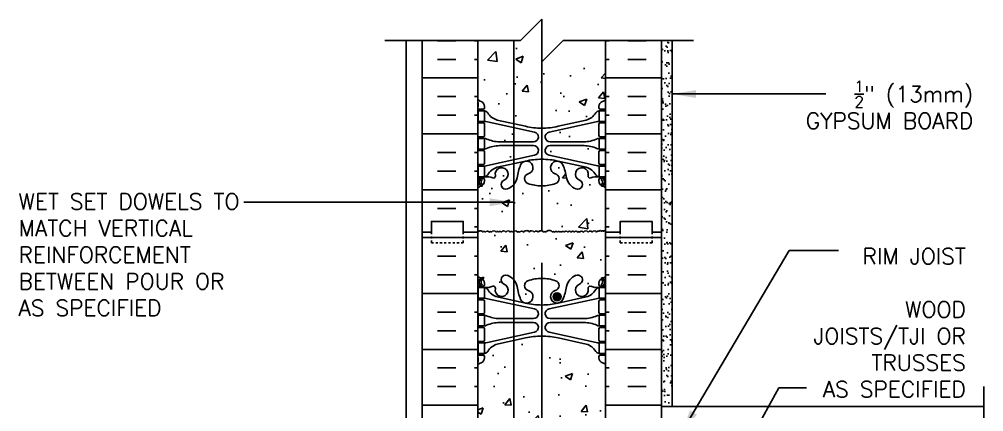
# Model space of a CAD drawing. Header units: inches. Extents: x 118.6 to 165.1, y -18.8 to 53.8.
# Drawn here: x 118.78 to 164.12, y 35.39 to 53.83 of the extents above; entities that cross this region are included whole.
import ezdxf

# ---------------------------------------------------------------- set-up
doc = ezdxf.new("R2010")
doc.units = ezdxf.units.IN
doc.header["$LTSCALE"] = 0.5
doc.header["$MEASUREMENT"] = 0
doc.linetypes.add('DASHED2', pattern=[0.375, 0.25, -0.125])
for name, color, linetype in [('HATCH', 12, 'Continuous'), ('line25', 2, 'Continuous'), ('LINE3', 3, 'Continuous'), ('LINE50', 5, 'Continuous'), ('LINE9', 9, 'Continuous'), ('TEXT', 4, 'Continuous'), ('Web_Edge', 9, 'Continuous')]:
    doc.layers.add(name, color=color, linetype=linetype)
doc.styles.add('DIM', font='romans.shx', dxfattribs={"width": 0.7})
doc.styles.add('ROMANS', font='romans.shx', dxfattribs={"height": 1.125})
doc.dimstyles.new('ext_12', dxfattribs={"dimscale": 12, "dimtxt": 0.09375, "dimasz": 0.09375, "dimexe": 0.09375, "dimexo": 0.0625, "dimgap": 0.0625, "dimtad": 1, "dimdec": 1, "dimzin": 3, "dimdsep": 46, "dimlunit": 4, "dimtxsty": 'DIM', "dimcen": 0.09, "dimdle": 0.09375, "dimclrt": 4, "dimadec": 0, "dimazin": 0, "dimtfac": 1, "dimtdec": 1, "dimtmove": 2, "dimatfit": 3, "dimfxl": 1, "dimfrac": 2, "dimtolj": 1, "dimtzin": 0, "dimarcsym": 0})
pattern_1 = [(50, (91.6678, 6.5736), (3.5863, -0.31376), [0.375, -4.125]), (355, (91.6678, 6.5736), (-0.69376, 3.76096), [0.3, -3.3]), (100.4514, (91.9666, 6.5475), (2.89255, 3.4472), [0.3187, -3.50571]), (46.184, (91.668, 7.5736), (5.3362, -0.8276), [0.5625, -6.1875]), (96.636, (92.1125, 7.5047), (4.6733, 4.8706), [0.47805, -5.25856]), (351.184, (91.668, 7.5736), (4.6733, 4.8706), [0.45, -4.95]), (21, (92.1678, 7.3236), (2.98454, -2.0131), [0.375, -4.125]), (326, (92.1678, 7.3236), (1.21658, 3.62575), [0.3, -3.3]), (71.4514, (92.4165, 7.156), (4.20111, 1.61265), [0.3187, -3.50571]), (37.5, (91.6678, 6.5736), (0.0608, 1.66447), [0, -3.26, 0, -3.35, 0, -3.3125]), (7.5, (91.6678, 6.5736), (1.315348, 1.97206), [0, -1.91, 0, -3.185, 0, -1.2625]), (327.5, (90.5528, 6.5736), (2.669112, -0.112774), [0, -1.25, 0, -3.9, 0, -5.175]), (317.5, (90.0528, 6.5736), (2.91593, 0.500525), [0, -1.625, 0, -2.59, 0, -3.675])]

msp = doc.modelspace()

# ---------------------------------------------------------------- hatches: boundary and pattern name
at = {"layer": 'HATCH'}
h = msp.add_hatch(dxfattribs=at)
h.set_pattern_fill('AR-CONC', color=256, scale=0.5)
h.paths.add_polyline_path([(143.344, 8.828), (143.344, 7.828), (143.344, 6.828), (144.344, 7.828), (146.344, 7.828), (146.344, 9.917, 0.064398), (146.234, 9.983), (146.144, 9.983), (146.144, 10.024, -0.249069), (146.034, 10.232), (146.034, 10.299, -0.414214), (146.096, 10.362), (146.144, 10.362), (146.144, 10.432), (146.039, 10.432, 0.10046), (145.645, 10.374, -0.601435), (145.526, 10.479, 2.182095), (145.116, 10.266, -1), (144.952, 9.858, -0.24438), (144.504, 10.379, 0.053157), (144.338, 10.993, 1.553132), (143.98, 10.568, -0.735593), (143.992, 10.11, -0.082755), (143.344, 10.002, -0.082755), (142.695, 10.11, -0.735593), (142.708, 10.568, 1.553132), (142.35, 10.993, 0.053157), (142.184, 10.379, -0.24438), (141.736, 9.858, -1), (141.572, 10.266, 2.182095), (141.162, 10.479, -0.601435), (141.042, 10.374, 0.10046), (140.649, 10.432), (140.544, 10.432), (140.544, 10.362), (140.591, 10.362, -0.414214), (140.654, 10.299), (140.654, 10.232, -0.249069), (140.544, 10.024), (140.544, 9.983), (140.454, 9.983, 0.064398), (140.344, 9.917), (140.344, 7.828), (142.344, 7.828)])
h.paths.add_polyline_path([(146.344, 19.609, 0.082415), (146.2, 19.688, -0.317837), (146.034, 19.924), (146.034, 19.991, -0.414214), (146.096, 20.054), (146.144, 20.054), (146.144, 20.124), (146.039, 20.124, -0.188973), (145.883, 20.219, 0.196323), (145.434, 20.565), (144.112, 20.856, 0.057795), (143.344, 20.945, 0.057795), (142.576, 20.856), (141.254, 20.565, 0.196323), (140.805, 20.219, -0.188973), (140.649, 20.124), (140.544, 20.124), (140.544, 20.054), (140.591, 20.054, -0.414214), (140.654, 19.991), (140.654, 19.924, -0.317837), (140.487, 19.688, 0.082415), (140.344, 19.609), (140.344, 14.046, 0.082415), (140.487, 13.967, -0.317837), (140.654, 13.732), (140.654, 13.664, -0.414214), (140.591, 13.602), (140.544, 13.602), (140.544, 13.532), (140.649, 13.532, -0.188973), (140.805, 13.437, 0.196323), (141.254, 13.091), (142.576, 12.8, 0.057795), (143.344, 12.711, 0.057795), (144.112, 12.8), (145.434, 13.091, 0.196323), (145.883, 13.437, -0.188973), (146.039, 13.532), (146.144, 13.532), (146.144, 13.602), (146.096, 13.602, -0.414214), (146.034, 13.664), (146.034, 13.732, -0.317837), (146.2, 13.967, 0.082415), (146.344, 14.046)])
h.paths.add_polyline_path([(146.344, 25.828), (143.469, 25.828), (142.969, 26.328), (142.969, 27.453), (143.469, 27.953), (144.783, 27.953, -0.176192), (144.504, 28.379, 0.053157), (144.338, 28.993, 1.553132), (143.98, 28.568, -0.735593), (143.992, 28.11, -0.082755), (143.344, 28.002, -0.082755), (142.695, 28.11, -0.735593), (142.708, 28.568, 1.553132), (142.35, 28.993, 0.053157), (142.184, 28.379, -0.24438), (141.736, 27.858, -1), (141.572, 28.266, 2.182095), (141.162, 28.479, -0.601435), (141.042, 28.374, 0.10046), (140.649, 28.432), (140.544, 28.432), (140.544, 28.362), (140.591, 28.362, -0.414214), (140.654, 28.299), (140.654, 28.232, -0.249069), (140.544, 28.024), (140.544, 27.983), (140.454, 27.983, 0.064398), (140.344, 27.917), (140.344, 25.828), (140.344, 23.739, 0.064398), (140.454, 23.673), (140.544, 23.673), (140.544, 23.631, -0.249069), (140.654, 23.424), (140.654, 23.356, -0.414214), (140.591, 23.294), (140.544, 23.294), (140.544, 23.224), (140.649, 23.224, 0.10046), (141.042, 23.281, -0.601435), (141.162, 23.176, 2.182095), (141.572, 23.389, -1), (141.736, 23.798, -0.24438), (142.184, 23.277, 0.053157), (142.35, 22.663, 1.553132), (142.708, 23.087, -0.735593), (142.695, 23.545, -0.082755), (143.344, 23.653, -0.082755), (143.992, 23.545, -0.735593), (143.98, 23.087, 1.553132), (144.338, 22.663, 0.053157), (144.504, 23.277, -0.24438), (144.952, 23.798, -1), (145.116, 23.389, 2.182095), (145.526, 23.176, -0.601435), (145.645, 23.281, 0.10046), (146.039, 23.224), (146.144, 23.224), (146.144, 23.294), (146.096, 23.294, -0.414214), (146.034, 23.356), (146.034, 23.424, -0.249069), (146.144, 23.631), (146.144, 23.673), (146.234, 23.673, 0.064398), (146.344, 23.739)])
h.paths.add_polyline_path([(146.034, 28.232), (146.034, 28.299, -0.414214), (146.096, 28.362), (146.144, 28.362), (146.144, 28.432), (146.039, 28.432, 0.10046), (145.645, 28.374, -0.601435), (145.526, 28.479, 2.182095), (145.116, 28.266, -0.455774), (145.225, 27.953), (146.292, 27.953, 0.03269), (146.234, 27.983), (146.144, 27.983), (146.144, 28.024, -0.249069)], flags=17)
edge = h.paths.add_edge_path(flags=17)
edge.add_ellipse((144.214, 26.89), major_axis=(-0.746, 0), ratio=0.610344, start_angle=0, end_angle=360, ccw=False)
edge = h.paths.add_edge_path(flags=17)
edge.add_ellipse((144.214, 32.765), major_axis=(-0.746, 0), ratio=0.610344, start_angle=0, end_angle=360)
h.paths.add_polyline_path([(142.969, 33.328), (143.469, 33.828), (146.344, 33.828), (146.344, 37.609, 0.082415), (146.2, 37.688, -0.317837), (146.034, 37.924), (146.034, 37.991, -0.414214), (146.096, 38.054), (146.144, 38.054), (146.144, 38.124), (146.039, 38.124, -0.188973), (145.883, 38.219, 0.196323), (145.434, 38.565), (144.112, 38.856, 0.057795), (143.344, 38.945, 0.057795), (142.576, 38.856), (141.254, 38.565, 0.196323), (140.805, 38.219, -0.188973), (140.649, 38.124), (140.544, 38.124), (140.544, 38.054), (140.591, 38.054, -0.414214), (140.654, 37.991), (140.654, 37.924, -0.317837), (140.487, 37.688, 0.082415), (140.344, 37.609), (140.344, 32.046, 0.082415), (140.487, 31.967, -0.317837), (140.654, 31.732), (140.654, 31.664, -0.414214), (140.591, 31.602), (140.544, 31.602), (140.544, 31.532), (140.649, 31.532, -0.188973), (140.805, 31.437, 0.196323), (141.254, 31.091), (142.576, 30.8, 0.057795), (143.344, 30.711, 0.057795), (144.112, 30.8), (145.434, 31.091, 0.196323), (145.883, 31.437, -0.188973), (146.039, 31.532), (146.144, 31.532), (146.144, 31.602), (146.096, 31.602, -0.414214), (146.034, 31.664), (146.034, 31.703), (143.469, 31.703), (142.969, 32.203)])
h.paths.add_polyline_path([(146.2, 49.967, 0.082415), (146.344, 50.046), (146.344, 52.828), (144.344, 52.828), (143.344, 51.828), (143.344, 53.828), (142.344, 52.828), (140.344, 52.828), (140.344, 50.046, 0.082415), (140.487, 49.967, -0.317837), (140.654, 49.732), (140.654, 49.664, -0.414214), (140.591, 49.602), (140.544, 49.602), (140.544, 49.532), (140.649, 49.532, -0.188973), (140.805, 49.437, 0.196323), (141.254, 49.091), (142.576, 48.8, 0.057795), (143.344, 48.711, 0.057795), (144.112, 48.8), (145.434, 49.091, 0.196323), (145.883, 49.437, -0.188973), (146.039, 49.532), (146.144, 49.532), (146.144, 49.602), (146.096, 49.602, -0.414214), (146.034, 49.664), (146.034, 49.732, -0.317837)])
h = msp.add_hatch(dxfattribs=at)
h.set_pattern_fill('INSUL', color=256, scale=7, style=0)
h.set_pattern_definition([(0, (-2785.8178, -353.1817), (0, 2.625), []), (0, (-2785.8178, -352.3067), (0, 2.625), [0.875, -0.875]), (0, (-2785.8178, -351.4317), (0, 2.625), [0.875, -0.875])])
h.paths.add_polyline_path([(140.344, 52.828), (137.719, 52.828), (137.719, 43.828), (138.156, 43.828), (138.156, 44.328), (139.656, 44.328), (139.656, 43.828), (140.344, 43.828)])
h = msp.add_hatch(dxfattribs=at)
h.set_pattern_fill('INSUL', color=256, scale=7, style=0)
h.set_pattern_definition([(180, (3072.5054, -353.1817), (0, 2.625), []), (180, (3072.5054, -352.3067), (0, 2.625), [0.875, -0.875]), (180, (3072.5054, -351.4317), (0, 2.625), [0.875, -0.875])])
h.paths.add_polyline_path([(148.969, 52.828), (146.344, 52.828), (146.344, 43.828), (147.031, 43.828), (147.031, 44.328), (148.531, 44.328), (148.531, 43.828), (148.969, 43.828)])
h = msp.add_hatch(dxfattribs=at)
h.set_pattern_fill('AR-SAND', color=256, scale=0.25, style=0)
h.set_pattern_definition([(37.5, (91.6678, 6.57363), (-0.0157483, 0.481706), [0, -0.38, 0, -0.425, 0, -0.40625]), (7.5, (91.6678, 6.5736), (0.442444, 0.7055365), [0, -0.205, 0, -0.3425, 0, -0.13125]), (327.5, (91.3603, 6.57363), (0.7785355, 0.0014148), [0, -0.125, 0, -0.45, 0, -0.5875]), (317.5, (91.3603, 6.5736), (0.7515317, 0.219419), [0, -0.0625, 0, -0.295, 0, -0.3375])])
h.paths.add_polyline_path([(149.469, 52.828), (148.969, 52.828), (148.969, 43.828), (148.969, 35.64), (149.469, 35.64)])
h = msp.add_hatch(dxfattribs=at)
h.set_pattern_fill('AR-CONC', color=256, scale=0.5, style=0)
h.set_pattern_definition(pattern_1)
h.paths.add_polyline_path([(145.935, 48.203, -0.124673), (146.039, 48.232), (146.144, 48.232), (146.144, 48.302), (146.096, 48.302, -0.414214), (146.034, 48.364), (146.034, 48.899, -0.414214), (146.096, 48.962), (146.144, 48.962), (146.144, 49.032), (146.039, 49.032, 0.036537), (145.895, 49.008), (144.646, 48.736), (144.646, 48.072), (145.329, 48.072, 0.097844)])
h.paths.add_polyline_path([(146.034, 47.599, -0.414214), (146.096, 47.662), (146.144, 47.662), (146.144, 47.732), (146.039, 47.732, -0.124673), (145.935, 47.76, 0.097844), (145.329, 47.892), (144.646, 47.892), (144.646, 47.227), (145.895, 46.955, 0.036537), (146.039, 46.932), (146.144, 46.932), (146.144, 47.002), (146.096, 47.002, -0.414214), (146.034, 47.064)])
h.paths.add_polyline_path([(144.646, 47.892), (143.733, 47.892, 0.897292), (143.684, 47.437), (144.646, 47.227)])
h.paths.add_polyline_path([(144.646, 48.736), (143.684, 48.526, 0.897292), (143.733, 48.072), (144.646, 48.072)])
h.paths.add_polyline_path([(143.004, 48.526), (140.793, 49.008, 0.036537), (140.649, 49.032), (140.544, 49.032), (140.544, 48.962), (140.591, 48.962, -0.414214), (140.654, 48.899), (140.654, 48.364, -0.414214), (140.591, 48.302), (140.544, 48.302), (140.544, 48.232), (140.649, 48.232, -0.124673), (140.752, 48.203, 0.097844), (141.359, 48.072), (142.955, 48.072, 0.897292)])
h.paths.add_polyline_path([(143.004, 47.437, 0.677618), (143.074, 47.859), (142.264, 47.859), (141.064, 47.859, 0.051135), (140.752, 47.76, -0.124673), (140.649, 47.732), (140.544, 47.732), (140.544, 47.662), (140.591, 47.662, -0.414214), (140.654, 47.599), (140.654, 47.064, -0.414214), (140.591, 47.002), (140.544, 47.002), (140.544, 46.932), (140.649, 46.932, 0.036537), (140.793, 46.955)])
h = msp.add_hatch(dxfattribs=at)
h.set_pattern_fill('AR-CONC', color=256, scale=0.5, style=0)
h.set_pattern_definition(pattern_1)
h.paths.add_polyline_path([(146.344, 43.828), (146.344, 45.917, 0.064398), (146.234, 45.983), (146.144, 45.983), (146.144, 46.024, -0.249069), (146.034, 46.232), (146.034, 46.299, -0.414214), (146.096, 46.362), (146.144, 46.362), (146.144, 46.432), (146.039, 46.432, 0.10046), (145.645, 46.374, -0.601435), (145.526, 46.479, 2.182095), (145.116, 46.266, -1), (144.952, 45.858, -0.130426), (144.646, 46.086), (144.646, 41.569, -0.130426), (144.952, 41.798, -1), (145.116, 41.389, 2.182095), (145.526, 41.176, -0.601435), (145.645, 41.281, 0.10046), (146.039, 41.224), (146.144, 41.224), (146.144, 41.294), (146.096, 41.294, -0.414214), (146.034, 41.356), (146.034, 41.424, -0.249069), (146.144, 41.631), (146.144, 41.673), (146.234, 41.673, 0.064398), (146.344, 41.739)])
h.paths.add_polyline_path([(144.646, 46.086, -0.110434), (144.504, 46.379, 0.053157), (144.338, 46.993, 0.223253), (144.138, 47.158), (144.118, 47.162, 0.955472), (143.98, 46.568, -0.735593), (143.992, 46.11, -0.082755), (143.344, 46.002), (143.344, 41.653, -0.082755), (143.992, 41.545, -0.735593), (143.98, 41.087, 0.955472), (144.118, 40.494), (144.138, 40.498, 0.223253), (144.338, 40.663, 0.053157), (144.504, 41.277, -0.110434), (144.646, 41.569)])
h.paths.add_polyline_path([(144.25, 40.794, -1), (143.875, 40.794, -1)], flags=16)
h.paths.add_polyline_path([(143.344, 46.002, -0.082755), (142.695, 46.11, -0.735593), (142.708, 46.568, 0.955472), (142.57, 47.162), (142.55, 47.158, 0.223253), (142.35, 46.993, 0.053157), (142.184, 46.379, -0.24438), (141.736, 45.858, -1), (141.572, 46.266, 2.182095), (141.162, 46.479, -0.601435), (141.042, 46.374, 0.10046), (140.649, 46.432), (140.544, 46.432), (140.544, 46.362), (140.591, 46.362, -0.414214), (140.654, 46.299), (140.654, 46.232, -0.249069), (140.544, 46.024), (140.544, 45.983), (140.454, 45.983, 0.064398), (140.344, 45.917), (140.344, 43.828), (140.344, 41.739, 0.064398), (140.454, 41.673), (140.544, 41.673), (140.544, 41.631, -0.249069), (140.654, 41.424), (140.654, 41.356, -0.414214), (140.591, 41.294), (140.544, 41.294), (140.544, 41.224), (140.649, 41.224, 0.10046), (141.042, 41.281, -0.601435), (141.162, 41.176, 2.182095), (141.572, 41.389, -1), (141.736, 41.798, -0.24438), (142.184, 41.277, 0.051477), (142.343, 40.682), (142.624, 40.682), (142.909, 40.682, 0.444231), (142.708, 41.087, -0.735593), (142.695, 41.545, -0.082755), (143.344, 41.653)])
h = msp.add_hatch(dxfattribs=at)
h.set_pattern_fill('INSUL', color=256, scale=7, style=0)
h.set_pattern_definition([(0, (-2785.8178, -371.1817), (0, 2.625), []), (0, (-2785.8178, -370.3067), (0, 2.625), [0.875, -0.875]), (0, (-2785.8178, -369.4317), (0, 2.625), [0.875, -0.875])])
h.paths.add_polyline_path([(137.719, 25.828), (138.156, 25.828), (138.156, 26.328), (139.656, 26.328), (139.656, 25.828), (140.344, 25.828), (140.344, 43.828), (139.656, 43.828), (139.656, 44.328), (138.156, 44.328), (138.156, 43.828), (137.719, 43.828)])
h = msp.add_hatch(dxfattribs=at)
h.set_pattern_fill('INSUL', color=256, scale=7, style=0)
h.set_pattern_definition([(180, (3072.5054, -371.1817), (0, 2.625), []), (180, (3072.5054, -370.3067), (0, 2.625), [0.875, -0.875]), (180, (3072.5054, -369.4317), (0, 2.625), [0.875, -0.875])])
h.paths.add_polyline_path([(146.344, 33.828), (148.969, 33.828), (148.969, 43.828), (148.531, 43.828), (148.531, 44.328), (147.031, 44.328), (147.031, 43.828), (146.344, 43.828)])
at = {"layer": 'LINE3'}
msp.add_hatch(color=256, dxfattribs=at).paths.add_polyline_path([(144.25, 40.794, 1), (143.875, 40.794, 1)])

# ---------------------------------------------------------------- linework, layer by layer
at = {"layer": 'HATCH'}
msp.add_lwpolyline([(140.344, 43.828, -0.520567), (140.575, 43.828, -0.520567), (140.695, 43.828, -0.520567), (140.879, 43.828, -0.520567), (140.984, 43.828, -0.520567), (141.194, 43.828, -0.520567), (141.32, 43.828, -0.520567), (141.446, 43.828, -0.520567), (141.655, 43.828, -0.520567), (141.865, 43.828, -0.520567), (141.986, 43.828, -0.520567), (142.212, 43.828, -0.520567), (142.306, 43.828, -0.520567), (142.495, 43.828, -0.520567), (142.773, 43.828, -0.520567), (142.983, 43.828, -0.520567), (143.182, 43.828, -0.520567), (143.429, 43.828, -0.520567), (143.539, 43.828, -0.520567), (143.845, 43.828, -0.520567), (143.95, 43.828, -0.520567), (144.066, 43.828, -0.520567), (144.186, 43.828, -0.520567), (144.275, 43.828, -0.520567), (144.391, 43.828, -0.520567), (144.569, 43.828, -0.520567), (144.716, 43.828, -0.520567), (144.868, 43.828, -0.520567), (145.026, 43.828, -0.520567), (145.125, 43.828, -0.520567), (145.304, 43.828, -0.520567), (145.524, 43.828, -0.520567), (145.718, 43.828, -0.520567), (145.923, 43.828, -0.520567), (146.022, 43.87, -0.520567), (146.154, 43.87, -0.520567), (146.243, 43.87, -0.759433), (146.344, 43.828)], format="xyb", dxfattribs=at)
at = {"layer": 'line25'}
for p, q in [((140.344, 52.828), (140.344, 43.828)), ((146.344, 43.828), (146.344, 52.828)), ((140.344, 43.828), (140.344, 25.828)), ((146.344, 20.203), (146.344, 43.828))]:
    msp.add_line(p, q, dxfattribs=at)
at = {"layer": 'LINE3'}
for p, q in [((143.344, 53.828), (143.344, 43.887)), ((142.023, 26.851), (142.023, 52.828)), ((143.344, 42.387), (143.344, 8.828))]:
    msp.add_line(p, q, dxfattribs=at)
msp.add_circle((144.062, 40.794), 0.188, dxfattribs=at)
at = {"layer": 'LINE50'}
for p, q in [((137.719, 43.828), (137.719, 52.828)), ((148.969, 43.828), (148.969, 52.828)), ((137.719, 25.828), (137.719, 43.828)), ((148.969, 25.828), (148.969, 43.828))]:
    msp.add_line(p, q, dxfattribs=at)
for points in [[(137.719, 43.828), (138.156, 43.828), (138.156, 44.328), (139.656, 44.328), (139.656, 43.828), (140.344, 43.828)], [(140.344, 43.828), (139.656, 43.828), (139.656, 44.328), (138.156, 44.328), (138.156, 43.828), (137.719, 43.828)], [(148.969, 43.828), (148.531, 43.828), (148.531, 44.328), (147.031, 44.328), (147.031, 43.828), (146.344, 43.828)], [(146.344, 43.828), (147.031, 43.828), (147.031, 44.328), (148.531, 44.328), (148.531, 43.828), (148.969, 43.828)]]:
    msp.add_lwpolyline(points, dxfattribs=at)
at = {"layer": 'LINE9'}
for p, q in [((143.344, 53.828), (142.344, 52.828)), ((143.344, 53.828), (143.344, 51.828)), ((135.969, 52.828), (142.344, 52.828)), ((136.969, 52.828), (136.969, 7.828)), ((143.344, 51.828), (144.344, 52.828)), ((144.344, 52.828), (150.469, 52.828)), ((149.469, 52.828), (149.469, 35.64)), ((148.969, 35.64), (164.12, 35.64))]:
    msp.add_line(p, q, dxfattribs=at)
at = {"layer": 'LINE9', "linetype": 'DASHED2', "ltscale": 0.15}
for points in [[(139.656, 43.828), (139.656, 43.828), (139.656, 43.328), (138.156, 43.328), (138.156, 43.828), (138.156, 43.828)], [(148.531, 43.828), (148.531, 43.828), (148.531, 43.328), (147.031, 43.328), (147.031, 43.828), (147.031, 43.828)]]:
    msp.add_lwpolyline(points, dxfattribs=at)
at = {"layer": 'LINE9'}
msp.add_lwpolyline([(164.12, 36.578), (164.12, 34.21)], dxfattribs=at)
at = {"layer": 'Web_Edge'}
for p, q in [((140.354, 49.722), (140.354, 49.908)), ((146.334, 49.722), (146.334, 49.908)), ((140.344, 49.602), (140.591, 49.602)), ((140.454, 49.532), (140.454, 49.602)), ((140.544, 49.532), (140.544, 49.602)), ((140.654, 49.732), (140.654, 49.664)), ((146.034, 49.732), (146.034, 49.664)), ((146.344, 49.602), (146.096, 49.602)), ((146.144, 49.532), (146.144, 49.602)), ((146.234, 49.532), (146.234, 49.602)), ((140.454, 48.962), (140.454, 49.032)), ((140.544, 48.962), (140.544, 49.032)), ((140.793, 49.008), (143.004, 48.526)), ((141.254, 49.091), (142.576, 48.8)), ((145.895, 49.008), (143.684, 48.526)), ((145.434, 49.091), (144.112, 48.8)), ((146.144, 48.962), (146.144, 49.032)), ((146.234, 48.962), (146.234, 49.032)), ((140.344, 48.962), (140.591, 48.962)), ((140.654, 48.364), (140.654, 48.899)), ((146.034, 48.364), (146.034, 48.899)), ((146.344, 48.962), (146.096, 48.962)), ((140.344, 48.302), (140.591, 48.302)), ((140.454, 48.232), (140.454, 48.302)), ((140.544, 48.232), (140.544, 48.302)), ((141.359, 48.072), (142.955, 48.072)), ((145.329, 48.072), (143.733, 48.072)), ((146.344, 48.302), (146.096, 48.302)), ((146.144, 48.232), (146.144, 48.302)), ((146.234, 48.232), (146.234, 48.302)), ((140.344, 47.662), (140.591, 47.662)), ((140.454, 47.662), (140.454, 47.732)), ((140.544, 47.662), (140.544, 47.732)), ((141.359, 47.892), (142.955, 47.892)), ((145.329, 47.892), (143.733, 47.892)), ((146.344, 47.662), (146.096, 47.662)), ((146.144, 47.662), (146.144, 47.732)), ((146.234, 47.662), (146.234, 47.732)), ((140.654, 47.064), (140.654, 47.599)), ((140.793, 46.955), (143.004, 47.437)), ((141.254, 46.873), (142.576, 47.163)), ((145.895, 46.955), (143.684, 47.437)), ((145.434, 46.873), (144.112, 47.163)), ((146.034, 47.064), (146.034, 47.599)), ((140.344, 47.002), (140.591, 47.002)), ((140.454, 46.932), (140.454, 47.002)), ((140.544, 46.932), (140.544, 47.002)), ((146.344, 47.002), (146.096, 47.002)), ((146.144, 46.932), (146.144, 47.002)), ((146.234, 46.932), (146.234, 47.002)), ((140.344, 46.362), (140.591, 46.362)), ((140.344, 46.262), (140.386, 46.262)), ((140.454, 46.362), (140.454, 46.432)), ((140.544, 46.362), (140.544, 46.432)), ((140.654, 46.232), (140.654, 46.299)), ((146.034, 46.232), (146.034, 46.299)), ((146.344, 46.362), (146.096, 46.362)), ((146.144, 46.362), (146.144, 46.432)), ((146.234, 46.362), (146.234, 46.432)), ((146.344, 46.262), (146.302, 46.262)), ((140.454, 45.983), (140.544, 45.983)), ((140.544, 45.983), (140.544, 46.024)), ((146.144, 45.983), (146.144, 46.024)), ((146.234, 45.983), (146.144, 45.983)), ((140.344, 41.394), (140.386, 41.394)), ((140.344, 41.294), (140.591, 41.294)), ((140.454, 41.673), (140.544, 41.673)), ((140.454, 41.294), (140.454, 41.224)), ((140.544, 41.673), (140.544, 41.631)), ((140.544, 41.294), (140.544, 41.224)), ((140.654, 41.424), (140.654, 41.356)), ((146.034, 41.424), (146.034, 41.356)), ((146.344, 41.294), (146.096, 41.294)), ((146.144, 41.673), (146.144, 41.631)), ((146.234, 41.673), (146.144, 41.673)), ((146.144, 41.294), (146.144, 41.224)), ((146.234, 41.294), (146.234, 41.224)), ((146.344, 41.394), (146.302, 41.394)), ((140.344, 40.654), (140.591, 40.654)), ((140.454, 40.724), (140.454, 40.654)), ((140.544, 40.724), (140.544, 40.654)), ((140.654, 40.591), (140.654, 40.056)), ((140.793, 40.7), (143.004, 40.219)), ((141.254, 40.783), (142.576, 40.492)), ((145.895, 40.7), (143.684, 40.219)), ((145.434, 40.783), (144.112, 40.492)), ((146.034, 40.591), (146.034, 40.056)), ((146.344, 40.654), (146.096, 40.654)), ((146.144, 40.724), (146.144, 40.654)), ((146.234, 40.724), (146.234, 40.654)), ((140.344, 39.994), (140.591, 39.994)), ((140.454, 39.994), (140.454, 39.924)), ((140.544, 39.994), (140.544, 39.924)), ((146.344, 39.994), (146.096, 39.994)), ((146.144, 39.994), (146.144, 39.924)), ((146.234, 39.994), (146.234, 39.924)), ((141.359, 39.764), (142.955, 39.764)), ((141.359, 39.584), (142.955, 39.584)), ((145.329, 39.764), (143.733, 39.764)), ((145.329, 39.584), (143.733, 39.584)), ((140.344, 39.354), (140.591, 39.354)), ((140.454, 39.424), (140.454, 39.354)), ((140.544, 39.424), (140.544, 39.354)), ((140.654, 39.291), (140.654, 38.756)), ((140.793, 38.648), (143.004, 39.129)), ((145.895, 38.648), (143.684, 39.129)), ((146.034, 39.291), (146.034, 38.756)), ((146.344, 39.354), (146.096, 39.354)), ((146.144, 39.424), (146.144, 39.354)), ((146.234, 39.424), (146.234, 39.354)), ((140.344, 38.694), (140.591, 38.694)), ((140.454, 38.694), (140.454, 38.624)), ((140.544, 38.694), (140.544, 38.624)), ((141.254, 38.565), (142.576, 38.856)), ((145.434, 38.565), (144.112, 38.856)), ((146.344, 38.694), (146.096, 38.694)), ((146.144, 38.694), (146.144, 38.624)), ((146.234, 38.694), (146.234, 38.624)), ((140.454, 38.124), (140.454, 38.054)), ((140.544, 38.124), (140.544, 38.054)), ((146.144, 38.124), (146.144, 38.054)), ((146.234, 38.124), (146.234, 38.054)), ((140.344, 38.054), (140.591, 38.054)), ((140.354, 37.934), (140.354, 37.748)), ((140.654, 37.924), (140.654, 37.991)), ((146.034, 37.924), (146.034, 37.991)), ((146.344, 38.054), (146.096, 38.054)), ((146.334, 37.934), (146.334, 37.748))]:
    msp.add_line(p, q, dxfattribs=at)
for points in [[(140.349, 49.532), (140.649, 49.532), (140.649, 49.032), (140.349, 49.032)], [(146.339, 49.532), (146.039, 49.532), (146.039, 49.032), (146.339, 49.032)], [(140.349, 48.232), (140.649, 48.232), (140.649, 47.732), (140.349, 47.732)], [(146.339, 48.232), (146.039, 48.232), (146.039, 47.732), (146.339, 47.732)], [(140.349, 46.932), (140.649, 46.932), (140.649, 46.432), (140.349, 46.432)], [(146.339, 46.932), (146.039, 46.932), (146.039, 46.432), (146.339, 46.432)], [(140.349, 40.724), (140.649, 40.724), (140.649, 41.224), (140.349, 41.224)], [(146.339, 40.724), (146.039, 40.724), (146.039, 41.224), (146.339, 41.224)], [(140.349, 39.424), (140.649, 39.424), (140.649, 39.924), (140.349, 39.924)], [(146.339, 39.424), (146.039, 39.424), (146.039, 39.924), (146.339, 39.924)], [(140.349, 38.124), (140.649, 38.124), (140.649, 38.624), (140.349, 38.624)], [(146.339, 38.124), (146.039, 38.124), (146.039, 38.624), (146.339, 38.624)]]:
    msp.add_lwpolyline(points, close=True, dxfattribs=at)
for centre, radius, start, end in [((140.654, 50.439), 0.5, 231.6833, 250.5288), ((140.654, 50.439), 0.6, 238.8907, 238.927), ((140.334, 49.908), 0.02, 360, 58.927), ((140.404, 49.732), 0.25, 0, 70.5288), ((146.284, 49.732), 0.25, 109.4712, 180), ((146.034, 50.439), 0.5, 289.4712, 308.3167), ((146.354, 49.908), 0.02, 121.073, 180), ((146.034, 50.439), 0.6, 301.073, 301.1093), ((140.334, 49.722), 0.02, 299.988, 360), ((140.591, 49.664), 0.0625, 270, 0), ((140.606, 49.285), 0.25, 37.2777, 80.0823), ((141.453, 49.814), 0.75, 210.155, 254.5838), ((145.234, 49.814), 0.75, 285.4162, 329.845), ((146.082, 49.285), 0.25, 99.9177, 142.7223), ((146.096, 49.664), 0.0625, 180, 270), ((146.354, 49.722), 0.02, 180, 240.012), ((140.558, 48.036), 1, 76.4291, 84.7991), ((146.129, 48.036), 1, 95.2009, 103.5709), ((140.591, 48.899), 0.0625, 0, 90), ((143.344, 52.067), 3.356, 256.7692, 270), ((142.955, 48.302), 0.23, 270, 77.6055), ((143.344, 52.067), 3.356, 270, 283.2308), ((143.733, 48.302), 0.23, 102.3945, 270), ((146.096, 48.899), 0.0625, 90, 180), ((140.591, 48.364), 0.0625, 270, 0), ((140.645, 48.013), 0.219, 60.4937, 88.92), ((140.645, 48.013), 0.219, 60.4937, 88.92), ((141.389, 49.671), 1.6, 246.5673, 268.9203), ((141.389, 49.671), 1.6, 246.5673, 268.9203), ((145.299, 49.671), 1.6, 271.0797, 293.4327), ((145.299, 49.671), 1.6, 271.0797, 293.4327), ((146.043, 48.013), 0.219, 91.08, 119.5063), ((146.043, 48.013), 0.219, 91.08, 119.5063), ((146.096, 48.364), 0.0625, 180, 270), ((140.591, 47.599), 0.0625, 0, 90), ((140.645, 47.95), 0.219, 271.08, 299.5063), ((141.389, 46.292), 1.6, 91.0797, 113.4327), ((142.955, 47.662), 0.23, 282.3945, 90), ((143.733, 47.662), 0.23, 90, 257.6055), ((145.299, 46.292), 1.6, 66.5673, 88.9203), ((146.043, 47.95), 0.219, 240.4937, 268.92), ((146.096, 47.599), 0.0625, 90, 180), ((142.625, 46.862), 0.305, 285.7253, 154.6218), ((143.344, 43.896), 3.356, 90, 103.2308), ((143.344, 43.896), 3.356, 76.7692, 90), ((144.062, 46.862), 0.305, 25.3782, 254.2747), ((140.591, 47.064), 0.0625, 270, 0), ((140.558, 47.928), 1, 275.2009, 283.5709), ((141.453, 46.15), 0.75, 105.4162, 149.845), ((141.459, 46.55), 0.305, 291.8037, 193.3205), ((145.147, 45.908), 3, 158.8016, 170.9727), ((141.541, 45.908), 3, 9.0273, 21.1984), ((145.229, 46.55), 0.305, 346.6795, 248.1963), ((145.234, 46.15), 0.75, 30.155, 74.5838), ((146.129, 47.928), 1, 256.4291, 264.7991), ((146.096, 47.064), 0.0625, 180, 270), ((140.386, 46.242), 0.02, 345.8459, 90), ((140.648, 46.177), 0.25, 137.5391, 219.8855), ((140.496, 46.315), 0.045, 317.5391, 137.5391), ((140.648, 46.177), 0.16, 137.5391, 219.9999), ((140.591, 46.299), 0.0625, 360, 90), ((140.606, 46.678), 0.25, 279.9177, 322.7223), ((140.705, 45.433), 1, 70.0933, 93.2121), ((141.074, 46.459), 0.09, 251.1349, 13.3205), ((141.654, 46.062), 0.22, 111.8037, 291.8037), ((141.459, 46.55), 0.745, 291.8037, 346.7348), ((142.773, 46.337), 0.24, 105.7253, 251.077), ((143.915, 46.337), 0.24, 288.923, 74.2747), ((145.229, 46.55), 0.745, 193.2652, 248.1963), ((145.034, 46.062), 0.22, 248.1963, 68.1963), ((145.613, 46.459), 0.09, 166.6795, 288.8651), ((145.983, 45.433), 1, 86.7879, 109.9067), ((146.082, 46.678), 0.25, 217.2777, 260.0823), ((146.096, 46.299), 0.0625, 90, 180), ((146.191, 46.315), 0.045, 42.4609, 222.4609), ((146.04, 46.177), 0.16, 320.0001, 42.4609), ((146.04, 46.177), 0.25, 320.1145, 42.4609), ((146.302, 46.242), 0.02, 90, 194.1541), ((140.654, 45.525), 0.6, 114.9252, 121.1093), ((140.654, 45.525), 0.5, 109.4712, 128.3167), ((140.393, 46.087), 0.02, 294.9252, 19.2084), ((140.49, 46.046), 0.045, 218.552, 40.8121), ((140.404, 46.232), 0.25, 289.4712, 360), ((143.344, 48.002), 2, 251.077, 270), ((143.344, 48.002), 2, 270, 288.923), ((146.284, 46.232), 0.25, 180, 250.5288), ((146.198, 46.046), 0.045, 139.1879, 321.448), ((146.034, 45.525), 0.5, 51.6833, 70.5288), ((146.295, 46.087), 0.02, 160.7916, 245.0748), ((146.034, 45.525), 0.6, 58.8907, 65.0748), ((140.654, 42.131), 0.5, 231.6833, 250.5288), ((141.654, 41.593), 0.22, 68.1963, 248.1963), ((141.459, 41.106), 0.745, 13.2652, 68.1963), ((145.229, 41.106), 0.745, 111.8037, 166.7348), ((145.034, 41.593), 0.22, 291.8037, 111.8037), ((146.034, 42.131), 0.5, 289.4712, 308.3167), ((140.654, 42.131), 0.6, 238.8907, 245.0748), ((140.386, 41.414), 0.02, 270, 14.1541), ((140.648, 41.479), 0.25, 140.1145, 222.4609), ((140.393, 41.569), 0.02, 340.7916, 65.0748), ((140.49, 41.609), 0.045, 319.1879, 141.448), ((140.496, 41.34), 0.045, 222.4609, 42.4609), ((140.404, 41.424), 0.25, 0, 70.5288), ((140.648, 41.479), 0.16, 140.0001, 222.4609), ((140.591, 41.356), 0.0625, 270, 0), ((140.705, 42.222), 1, 266.7879, 289.9067), ((141.074, 41.197), 0.09, 346.6795, 108.8651), ((141.459, 41.106), 0.305, 166.6795, 68.1963), ((145.147, 41.748), 3, 189.0273, 201.1984), ((142.773, 41.318), 0.24, 108.923, 254.2747), ((143.344, 39.653), 2, 90, 108.923), ((143.344, 39.653), 2, 71.077, 90), ((143.915, 41.318), 0.24, 285.7253, 71.077), ((141.541, 41.748), 3, 338.8016, 350.9727), ((145.229, 41.106), 0.305, 111.8037, 13.3205), ((145.613, 41.197), 0.09, 71.1349, 193.3205), ((145.983, 42.222), 1, 250.0933, 273.2121), ((146.284, 41.424), 0.25, 109.4712, 180), ((146.096, 41.356), 0.0625, 180, 270), ((146.191, 41.34), 0.045, 137.5391, 317.5391), ((146.198, 41.609), 0.045, 38.552, 220.8121), ((146.04, 41.479), 0.16, 317.5391, 39.9999), ((146.04, 41.479), 0.25, 317.5391, 39.8855), ((146.295, 41.569), 0.02, 114.9252, 199.2084), ((146.302, 41.414), 0.02, 165.8459, 270), ((146.034, 42.131), 0.6, 294.9252, 301.1093), ((140.606, 40.978), 0.25, 37.2777, 80.0823), ((141.453, 41.506), 0.75, 210.155, 254.5838), ((142.625, 40.794), 0.305, 205.3782, 74.2747), ((144.062, 40.794), 0.305, 105.7253, 334.6218), ((145.234, 41.506), 0.75, 285.4162, 329.845), ((146.082, 40.978), 0.25, 99.9177, 142.7223), ((140.591, 40.591), 0.0625, 0, 90), ((140.558, 39.728), 1, 76.4291, 84.7991), ((143.344, 43.759), 3.356, 256.7692, 270), ((143.344, 43.759), 3.356, 270, 283.2308), ((146.129, 39.728), 1, 95.2009, 103.5709), ((146.096, 40.591), 0.0625, 90, 180), ((140.591, 40.056), 0.0625, 270, 0), ((140.645, 39.705), 0.219, 60.4937, 88.92), ((142.955, 39.994), 0.23, 270, 77.6055), ((143.733, 39.994), 0.23, 102.3945, 270), ((146.043, 39.705), 0.219, 91.08, 119.5063), ((146.096, 40.056), 0.0625, 180, 270), ((140.645, 39.643), 0.219, 271.08, 299.5063), ((140.645, 39.643), 0.219, 271.08, 299.5063), ((141.389, 41.364), 1.6, 246.5673, 268.9203), ((141.389, 37.984), 1.6, 91.0797, 113.4327), ((141.389, 37.984), 1.6, 91.0797, 113.4327), ((142.955, 39.354), 0.23, 282.3945, 90), ((143.733, 39.354), 0.23, 90, 257.6055), ((145.299, 41.364), 1.6, 271.0797, 293.4327), ((145.299, 37.984), 1.6, 66.5673, 88.9203), ((145.299, 37.984), 1.6, 66.5673, 88.9203), ((146.043, 39.643), 0.219, 240.4937, 268.92), ((146.043, 39.643), 0.219, 240.4937, 268.92), ((140.591, 39.291), 0.0625, 0, 90), ((146.096, 39.291), 0.0625, 90, 180), ((140.591, 38.756), 0.0625, 270, 0), ((140.558, 39.62), 1, 275.2009, 283.5709), ((141.453, 37.842), 0.75, 105.4162, 149.845), ((143.344, 35.588), 3.356, 90, 103.2308), ((143.344, 35.588), 3.356, 76.7692, 90), ((145.234, 37.842), 0.75, 30.155, 74.5838), ((146.129, 39.62), 1, 256.4291, 264.7991), ((146.096, 38.756), 0.0625, 180, 270), ((140.606, 38.37), 0.25, 279.9177, 322.7223), ((146.082, 38.37), 0.25, 217.2777, 260.0823), ((140.334, 37.934), 0.02, 0, 60.012), ((140.334, 37.748), 0.02, 301.073, 0), ((140.654, 37.217), 0.6, 121.073, 121.1093), ((140.654, 37.217), 0.5, 109.4712, 128.3167), ((140.404, 37.924), 0.25, 289.4712, 360), ((140.591, 37.991), 0.0625, 360, 90), ((146.096, 37.991), 0.0625, 90, 180), ((146.284, 37.924), 0.25, 180, 250.5288), ((146.034, 37.217), 0.5, 51.6833, 70.5288), ((146.354, 37.934), 0.02, 119.988, 180), ((146.354, 37.748), 0.02, 180, 238.927), ((146.034, 37.217), 0.6, 58.8907, 58.927)]:
    msp.add_arc(centre, radius, start, end, dxfattribs=at)

# ---------------------------------------------------------------- texts
at = {"layer": 'TEXT', "char_height": 0.75, "style": 'ROMANS'}
for s, insert, width, attachment_point in [('\\A1;{\\H0.7x;\\S1/2;\\H1.4286x;"} (13mm) GYPSUM BOARD', (163.632, 48.683), 9.28726, 9), ('WET SET DOWELS TO MATCH VERTICAL REINFORCEMENT BETWEEN POUR OR AS SPECIFIED ', (118.749, 42.765), 11.70168, 4), ('\\A1;\\PRIM JOIST\\P\\PWOOD \\PJOISTS/TJI OR\\PTRUSSES \\PAS SPECIFIED', (163.279, 36.069), 12.00896, 9)]:
    msp.add_mtext(s, dxfattribs=dict(at, insert=insert, width=width, attachment_point=attachment_point))

# ---------------------------------------------------------------- leaders
at = {"layer": 'TEXT'}
for points, override in [([(149.469, 50.318), (156.702, 50.318)], {"dimgap": 0.0625, "dimtad": 0}), ([(142.023, 45.232), (129.343, 45.232)], {"dimgap": 0.0625, "dimtad": 0}), ([(149.904, 34.383), (154.975, 42.971), (157.293, 42.971)], {"dimtad": 0}), ([(152.561, 33.018), (154.485, 36.505), (155.787, 36.505)], {"dimtad": 0})]:
    msp.add_leader(points, dimstyle='ext_12', override=override, dxfattribs=at)

doc.saveas('drawing.dxf')
